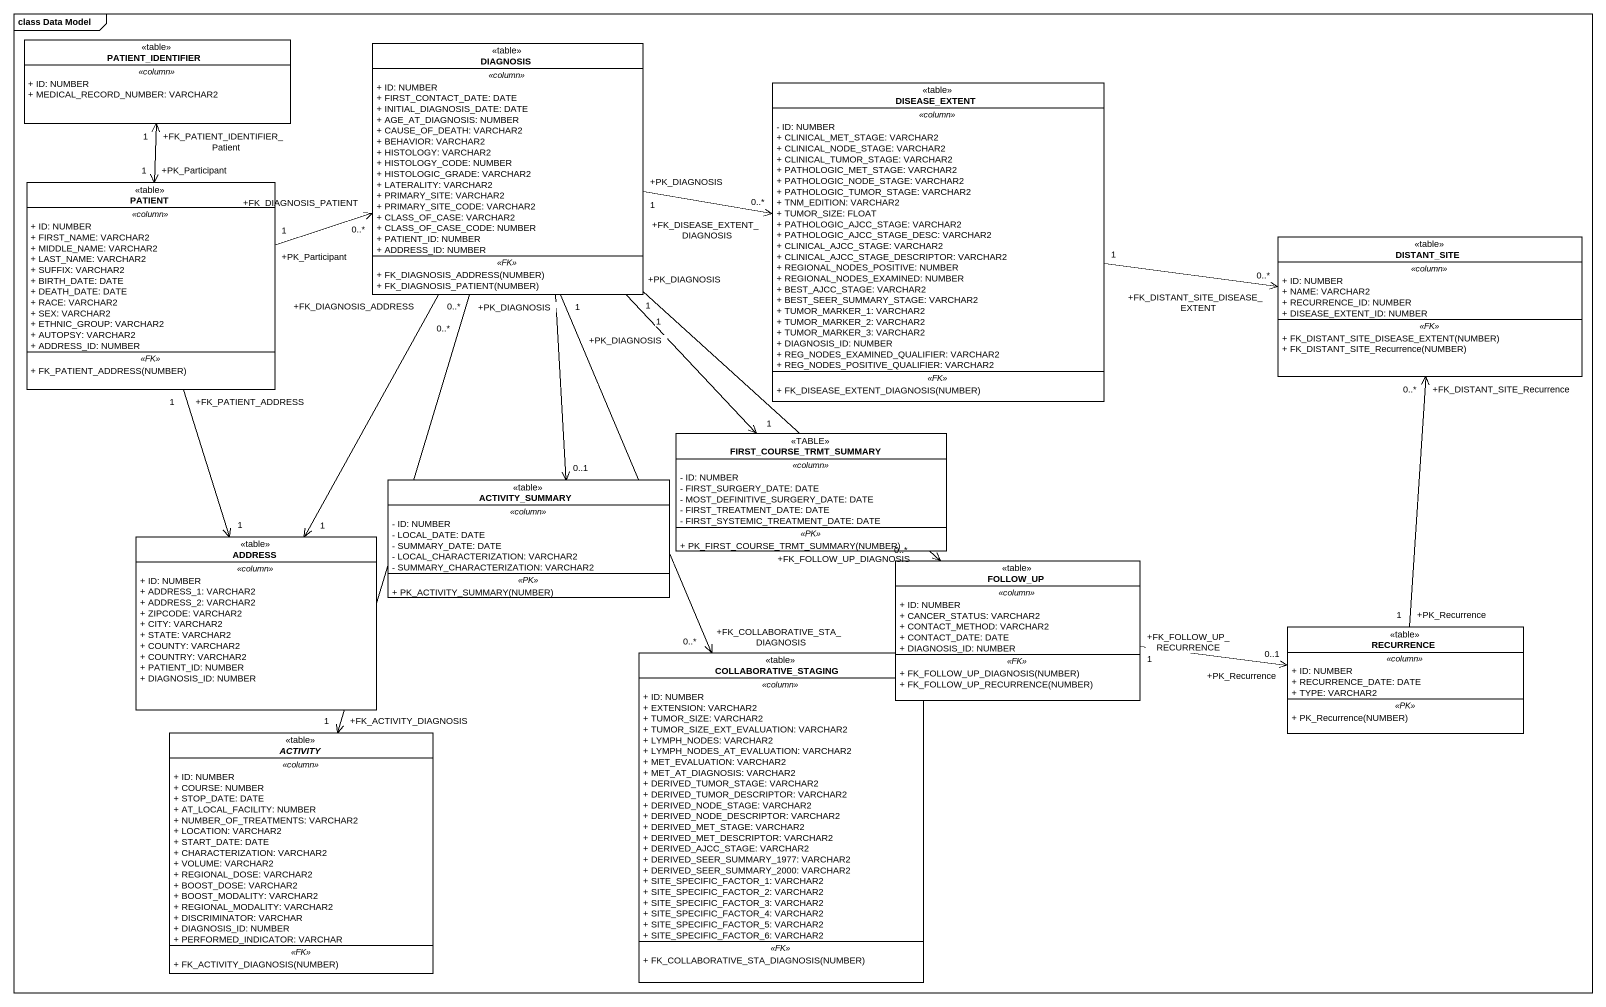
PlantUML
@startuml
mainframe class Data Model
hide circle
hide empty members
skinparam classAttributeIconSize 0
class PATIENT_IDENTIFIER <<table>> {
  .. <<column>> ..
  + ID: NUMBER
  + MEDICAL_RECORD_NUMBER: VARCHAR2
}
class DIAGNOSIS <<table>> {
  .. <<column>> ..
  + ID: NUMBER
  + FIRST_CONTACT_DATE: DATE
  + INITIAL_DIAGNOSIS_DATE: DATE
  + AGE_AT_DIAGNOSIS: NUMBER
  + CAUSE_OF_DEATH: VARCHAR2
  + BEHAVIOR: VARCHAR2
  + HISTOLOGY: VARCHAR2
  + HISTOLOGY_CODE: NUMBER
  + HISTOLOGIC_GRADE: VARCHAR2
  + LATERALITY: VARCHAR2
  + PRIMARY_SITE: VARCHAR2
  + PRIMARY_SITE_CODE: VARCHAR2
  + CLASS_OF_CASE: VARCHAR2
  + CLASS_OF_CASE_CODE: NUMBER
  + PATIENT_ID: NUMBER
  + ADDRESS_ID: NUMBER
  .. <<FK>> ..
  + FK_DIAGNOSIS_ADDRESS(NUMBER)
  + FK_DIAGNOSIS_PATIENT(NUMBER)
}
class DISEASE_EXTENT <<table>> {
  .. <<column>> ..
  - ID: NUMBER
  + CLINICAL_MET_STAGE: VARCHAR2
  + CLINICAL_NODE_STAGE: VARCHAR2
  + CLINICAL_TUMOR_STAGE: VARCHAR2
  + PATHOLOGIC_MET_STAGE: VARCHAR2
  + PATHOLOGIC_NODE_STAGE: VARCHAR2
  + PATHOLOGIC_TUMOR_STAGE: VARCHAR2
  + TNM_EDITION: VARCHAR2
  + TUMOR_SIZE: FLOAT
  + PATHOLOGIC_AJCC_STAGE: VARCHAR2
  + PATHOLOGIC_AJCC_STAGE_DESC: VARCHAR2
  + CLINICAL_AJCC_STAGE: VARCHAR2
  + CLINICAL_AJCC_STAGE_DESCRIPTOR: VARCHAR2
  + REGIONAL_NODES_POSITIVE: NUMBER
  + REGIONAL_NODES_EXAMINED: NUMBER
  + BEST_AJCC_STAGE: VARCHAR2
  + BEST_SEER_SUMMARY_STAGE: VARCHAR2
  + TUMOR_MARKER_1: VARCHAR2
  + TUMOR_MARKER_2: VARCHAR2
  + TUMOR_MARKER_3: VARCHAR2
  + DIAGNOSIS_ID: NUMBER
  + REG_NODES_EXAMINED_QUALIFIER: VARCHAR2
  + REG_NODES_POSITIVE_QUALIFIER: VARCHAR2
  .. <<FK>> ..
  + FK_DISEASE_EXTENT_DIAGNOSIS(NUMBER)
}
class PATIENT <<table>> {
  .. <<column>> ..
  + ID: NUMBER
  + FIRST_NAME: VARCHAR2
  + MIDDLE_NAME: VARCHAR2
  + LAST_NAME: VARCHAR2
  + SUFFIX: VARCHAR2
  + BIRTH_DATE: DATE
  + DEATH_DATE: DATE
  + RACE: VARCHAR2
  + SEX: VARCHAR2
  + ETHNIC_GROUP: VARCHAR2
  + AUTOPSY: VARCHAR2
  + ADDRESS_ID: NUMBER
  .. <<FK>> ..
  + FK_PATIENT_ADDRESS(NUMBER)
}
class DISTANT_SITE <<table>> {
  .. <<column>> ..
  + ID: NUMBER
  + NAME: VARCHAR2
  + RECURRENCE_ID: NUMBER
  + DISEASE_EXTENT_ID: NUMBER
  .. <<FK>> ..
  + FK_DISTANT_SITE_DISEASE_EXTENT(NUMBER)
  + FK_DISTANT_SITE_Recurrence(NUMBER)
}
class FIRST_COURSE_TRMT_SUMMARY <<TABLE>> {
  .. <<column>> ..
  - ID: NUMBER
  - FIRST_SURGERY_DATE: DATE
  - MOST_DEFINITIVE_SURGERY_DATE: DATE
  - FIRST_TREATMENT_DATE: DATE
  - FIRST_SYSTEMIC_TREATMENT_DATE: DATE
  .. <<PK>> ..
  + PK_FIRST_COURSE_TRMT_SUMMARY(NUMBER)
}
class ACTIVITY_SUMMARY <<table>> {
  .. <<column>> ..
  - ID: NUMBER
  - LOCAL_DATE: DATE
  - SUMMARY_DATE: DATE
  - LOCAL_CHARACTERIZATION: VARCHAR2
  - SUMMARY_CHARACTERIZATION: VARCHAR2
  .. <<PK>> ..
  + PK_ACTIVITY_SUMMARY(NUMBER)
}
class ADDRESS <<table>> {
  .. <<column>> ..
  + ID: NUMBER
  + ADDRESS_1: VARCHAR2
  + ADDRESS_2: VARCHAR2
  + ZIPCODE: VARCHAR2
  + CITY: VARCHAR2
  + STATE: VARCHAR2
  + COUNTY: VARCHAR2
  + COUNTRY: VARCHAR2
  + PATIENT_ID: NUMBER
  + DIAGNOSIS_ID: NUMBER
}
class FOLLOW_UP <<table>> {
  .. <<column>> ..
  + ID: NUMBER
  + CANCER_STATUS: VARCHAR2
  + CONTACT_METHOD: VARCHAR2
  + CONTACT_DATE: DATE
  + DIAGNOSIS_ID: NUMBER
  .. <<FK>> ..
  + FK_FOLLOW_UP_DIAGNOSIS(NUMBER)
  + FK_FOLLOW_UP_RECURRENCE(NUMBER)
}
class COLLABORATIVE_STAGING <<table>> {
  .. <<column>> ..
  + ID: NUMBER
  + EXTENSION: VARCHAR2
  + TUMOR_SIZE: VARCHAR2
  + TUMOR_SIZE_EXT_EVALUATION: VARCHAR2
  + LYMPH_NODES: VARCHAR2
  + LYMPH_NODES_AT_EVALUATION: VARCHAR2
  + MET_EVALUATION: VARCHAR2
  + MET_AT_DIAGNOSIS: VARCHAR2
  + DERIVED_TUMOR_STAGE: VARCHAR2
  + DERIVED_TUMOR_DESCRIPTOR: VARCHAR2
  + DERIVED_NODE_STAGE: VARCHAR2
  + DERIVED_NODE_DESCRIPTOR: VARCHAR2
  + DERIVED_MET_STAGE: VARCHAR2
  + DERIVED_MET_DESCRIPTOR: VARCHAR2
  + DERIVED_AJCC_STAGE: VARCHAR2
  + DERIVED_SEER_SUMMARY_1977: VARCHAR2
  + DERIVED_SEER_SUMMARY_2000: VARCHAR2
  + SITE_SPECIFIC_FACTOR_1: VARCHAR2
  + SITE_SPECIFIC_FACTOR_2: VARCHAR2
  + SITE_SPECIFIC_FACTOR_3: VARCHAR2
  + SITE_SPECIFIC_FACTOR_4: VARCHAR2
  + SITE_SPECIFIC_FACTOR_5: VARCHAR2
  + SITE_SPECIFIC_FACTOR_6: VARCHAR2
  .. <<FK>> ..
  + FK_COLLABORATIVE_STA_DIAGNOSIS(NUMBER)
}
class RECURRENCE <<table>> {
  .. <<column>> ..
  + ID: NUMBER
  + RECURRENCE_DATE: DATE
  + TYPE: VARCHAR2
  .. <<PK>> ..
  + PK_Recurrence(NUMBER)
}
abstract class ACTIVITY <<table>> {
  .. <<column>> ..
  + ID: NUMBER
  + COURSE: NUMBER
  + STOP_DATE: DATE
  + AT_LOCAL_FACILITY: NUMBER
  + NUMBER_OF_TREATMENTS: VARCHAR2
  + LOCATION: VARCHAR2
  + START_DATE: DATE
  + CHARACTERIZATION: VARCHAR2
  + VOLUME: VARCHAR2
  + REGIONAL_DOSE: VARCHAR2
  + BOOST_DOSE: VARCHAR2
  + BOOST_MODALITY: VARCHAR2
  + REGIONAL_MODALITY: VARCHAR2
  + DISCRIMINATOR: VARCHAR
  + DIAGNOSIS_ID: NUMBER
  + PERFORMED_INDICATOR: VARCHAR
  .. <<FK>> ..
  + FK_ACTIVITY_DIAGNOSIS(NUMBER)
}
PATIENT_IDENTIFIER "+FK_PATIENT_IDENTIFIER_Patient\n1" <--> "+PK_Participant\n1" PATIENT
DIAGNOSIS "+FK_DIAGNOSIS_PATIENT\n0..*" <-left- "+PK_Participant\n1" PATIENT
DIAGNOSIS "+FK_DIAGNOSIS_ADDRESS\n0..*" --> "1" ADDRESS
DISEASE_EXTENT "+FK_DISEASE_EXTENT_DIAGNOSIS\n0..*" <-left- "+PK_DIAGNOSIS\n1" DIAGNOSIS
PATIENT "+FK_PATIENT_ADDRESS\n1" --> "1" ADDRESS
DISTANT_SITE "+FK_DISTANT_SITE_DISEASE_EXTENT\n0..*" <-left- "1" DISEASE_EXTENT
DISTANT_SITE "+FK_DISTANT_SITE_Recurrence\n0..*" <-- "+PK_Recurrence\n1" RECURRENCE
FIRST_COURSE_TRMT_SUMMARY "1" <-up- "1" DIAGNOSIS
ACTIVITY_SUMMARY "0..1" <-up- DIAGNOSIS
FOLLOW_UP "+FK_FOLLOW_UP_DIAGNOSIS\n0..*" <-up- "+PK_DIAGNOSIS\n1" DIAGNOSIS
FOLLOW_UP "+FK_FOLLOW_UP_RECURRENCE\n1" -right-> "+PK_Recurrence\n0..1" RECURRENCE
COLLABORATIVE_STAGING "+FK_COLLABORATIVE_STA_DIAGNOSIS\n0..*" <-up- "+PK_DIAGNOSIS\n1" DIAGNOSIS
ACTIVITY "+FK_ACTIVITY_DIAGNOSIS\n1" <-up- "+PK_DIAGNOSIS\n0..*" DIAGNOSIS
@enduml
